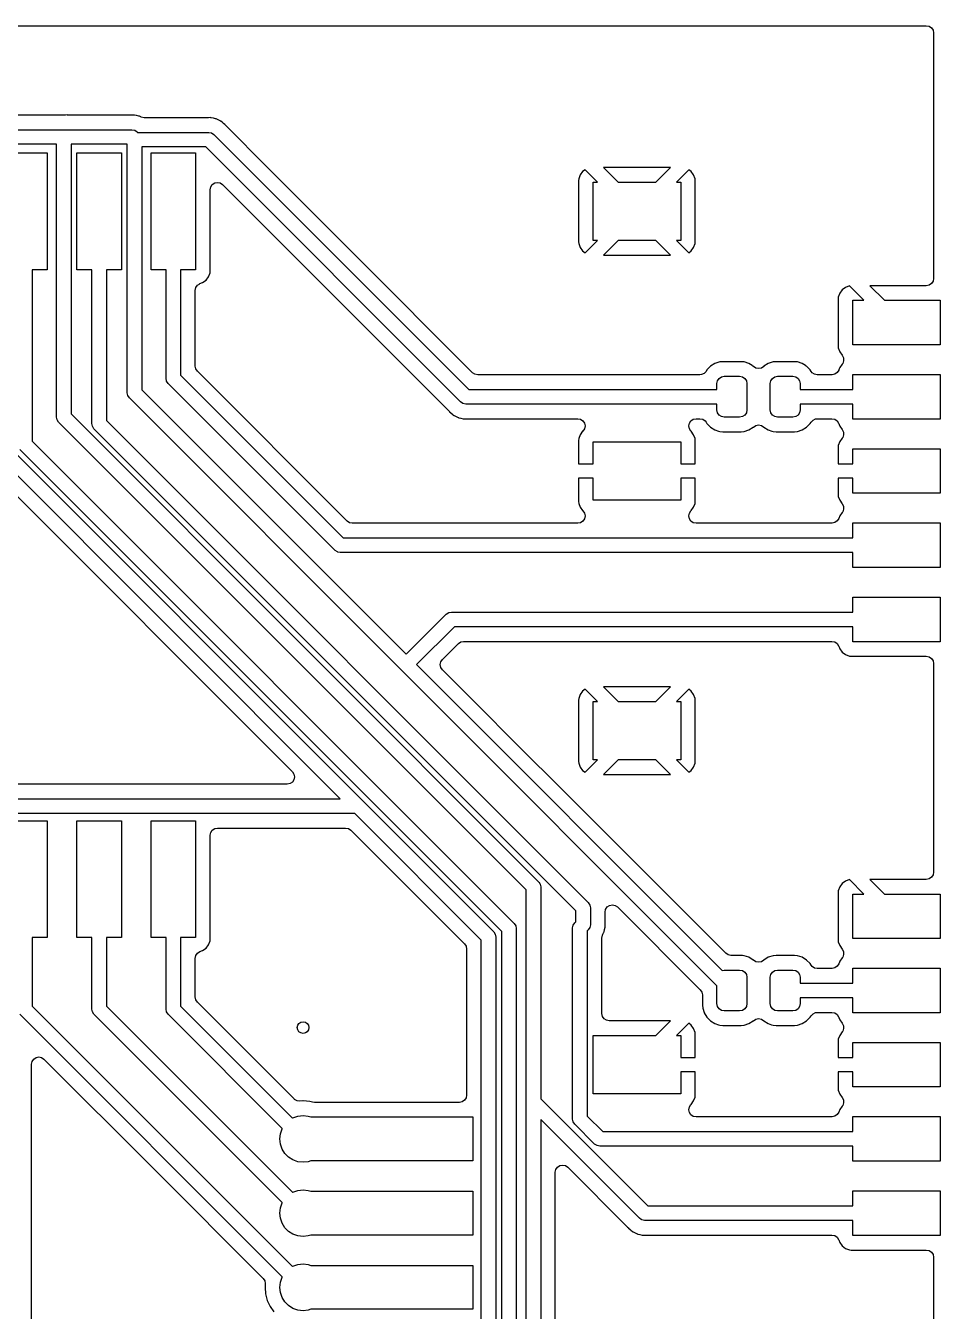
# Model space of a CAD drawing. Extents: x 2.04 to 3.91, y -6.2 to -2.9.
# Drawn here: x 2.676 to 3.909, y -4.632 to -2.9 of the extents above; entities that cross this region are included whole.
import ezdxf

# ---------------------------------------------------------------- set-up
doc = ezdxf.new("R2010")
doc.units = 0
doc.header["$MEASUREMENT"] = 0
doc.layers.add('BLACK', color=7, linetype='CONTINUOUS')

msp = doc.modelspace()

# ---------------------------------------------------------------- linework, layer by layer
at = {"layer": 'BLACK', "linetype": 'CONTINUOUS'}
for p, q in [((2.05982, -2.90002), (3.89018, -2.90002)), ((3.89018, -2.90002), (3.89393, -2.90077)), ((3.89393, -2.90077), (3.89711, -2.90289)), ((3.89711, -2.90289), (3.89923, -2.90607)), ((3.89923, -2.90607), (3.89998, -2.90982)), ((3.89998, -2.90982), (3.89998, -3.24051)), ((2.72932, -3.02045), (2.63369, -3.02045)), ((2.72975, -3.02043), (2.72932, -3.02045)), ((2.73169, -3.02026), (2.72975, -3.02043)), ((2.73227, -3.02035), (2.73169, -3.02026)), ((2.73369, -3.02045), (2.73227, -3.02035)), ((2.81874, -3.02045), (2.73369, -3.02045)), ((2.82177, -3.02036), (2.81874, -3.02045)), ((2.8222, -3.0204), (2.82177, -3.02036)), ((2.82177, -3.02036), (2.82177, -3.02036)), ((2.82177, -3.02036), (2.82177, -3.02036)), ((2.82263, -3.02045), (2.8222, -3.0204)), ((2.82557, -3.02115), (2.82263, -3.02045)), ((2.82853, -3.02176), (2.82557, -3.02115)), ((2.82894, -3.0219), (2.82853, -3.02176)), ((2.82935, -3.02205), (2.82894, -3.0219)), ((2.82943, -3.02209), (2.82935, -3.02205)), ((2.83116, -3.02295), (2.82943, -3.02209)), ((2.8318, -3.02325), (2.83116, -3.02295)), ((2.83555, -3.024), (2.8318, -3.02325)), ((2.92229, -3.024), (2.83555, -3.024)), ((2.92531, -3.02391), (2.92229, -3.024)), ((2.92574, -3.02395), (2.92531, -3.02391)), ((2.92531, -3.02391), (2.92531, -3.02391)), ((2.92531, -3.02391), (2.92531, -3.02391)), ((2.92617, -3.024), (2.92574, -3.02395)), ((2.92911, -3.02469), (2.92617, -3.024)), ((2.93207, -3.0253), (2.92911, -3.02469)), ((2.93248, -3.02544), (2.93207, -3.0253)), ((2.93289, -3.02559), (2.93248, -3.02544)), ((2.93559, -3.02695), (2.93289, -3.02559)), ((2.93289, -3.02559), (2.93289, -3.02559)), ((2.93289, -3.02559), (2.93289, -3.02559)), ((2.93833, -3.02822), (2.93559, -3.02695)), ((2.9387, -3.02845), (2.93833, -3.02822)), ((2.93833, -3.02822), (2.93833, -3.02822)), ((2.93906, -3.02869), (2.9387, -3.02845)), ((2.94138, -3.03063), (2.93906, -3.02869)), ((2.93906, -3.02869), (2.93906, -3.02869)), ((2.94239, -3.03143), (2.94138, -3.03063)), ((2.94255, -3.03159), (2.94239, -3.03143)), ((2.94239, -3.03143), (2.94239, -3.03143)), ((2.94239, -3.03143), (2.94239, -3.03143)), ((2.63083, -3.04016), (2.73083, -3.04016)), ((2.73083, -3.04016), (2.81917, -3.04016)), ((2.81917, -3.04016), (2.82294, -3.04091)), ((2.82294, -3.04091), (2.82613, -3.04304)), ((2.82613, -3.04304), (2.82679, -3.0437)), ((2.82679, -3.0437), (2.92272, -3.0437)), ((2.92272, -3.0437), (2.92648, -3.04445)), ((2.92648, -3.04445), (2.92968, -3.04658)), ((2.92968, -3.04658), (3.27325, -3.39016)), ((2.94286, -3.03188), (2.94255, -3.03159)), ((2.94435, -3.03313), (2.94286, -3.03188)), ((2.94468, -3.03356), (2.94435, -3.03313)), ((2.94435, -3.03313), (2.94435, -3.03313)), ((2.94435, -3.03313), (2.94435, -3.03313)), ((2.9447, -3.0336), (2.94468, -3.03356)), ((2.94564, -3.03468), (2.9447, -3.0336)), ((3.0019, -3.09094), (2.94564, -3.03468)), ((2.71744, -3.05984), (2.63713, -3.05984)), ((2.71744, -3.42728), (2.71744, -3.05984)), ((2.81287, -3.05984), (2.73713, -3.05984)), ((2.73713, -3.05984), (2.73713, -3.42321)), ((2.81287, -3.39457), (2.81287, -3.05984)), ((2.91864, -3.06339), (2.83256, -3.06339)), ((2.83256, -3.06339), (2.83256, -3.39049)), ((3.26221, -3.40696), (2.91864, -3.06339)), ((2.645, -3.07126), (2.705, -3.07126)), ((2.705, -3.07126), (2.705, -3.22874)), ((2.745, -3.22874), (2.745, -3.07126)), ((2.745, -3.07126), (2.805, -3.07126)), ((2.805, -3.07126), (2.805, -3.22874)), ((2.845, -3.22874), (2.845, -3.07126)), ((2.845, -3.07126), (2.905, -3.07126)), ((2.905, -3.07126), (2.905, -3.22874)), ((3.10221, -3.19125), (3.0019, -3.09094)), ((3.42688, -3.09657), (3.42349, -3.1011)), ((3.43018, -3.0941), (3.42688, -3.09657)), ((3.42688, -3.09657), (3.42688, -3.09657)), ((3.44671, -3.11063), (3.43018, -3.0941)), ((3.54514, -3.09094), (3.45486, -3.09094)), ((3.45486, -3.09094), (3.47455, -3.11063)), ((3.52545, -3.11063), (3.54514, -3.09094)), ((3.56982, -3.0941), (3.55329, -3.11063)), ((3.57312, -3.09657), (3.56982, -3.0941)), ((3.57651, -3.1011), (3.57312, -3.09657)), ((3.57312, -3.09657), (3.57312, -3.09657)), ((2.9247, -3.12098), (2.92545, -3.11723)), ((2.92545, -3.11723), (2.92758, -3.11405)), ((2.92758, -3.11405), (2.93076, -3.11193)), ((2.93076, -3.11193), (2.93451, -3.11118)), ((2.93451, -3.11118), (2.93826, -3.11193)), ((2.93826, -3.11193), (2.94144, -3.11405)), ((2.94144, -3.11405), (3.24625, -3.41887)), ((3.42151, -3.1064), (3.42126, -3.10875)), ((3.42126, -3.10875), (3.42126, -3.19125)), ((3.42349, -3.1011), (3.42151, -3.1064)), ((3.42151, -3.1064), (3.42151, -3.1064)), ((3.44094, -3.18937), (3.44094, -3.11063)), ((3.44094, -3.11063), (3.44671, -3.11063)), ((3.47455, -3.11063), (3.52545, -3.11063)), ((3.55329, -3.11063), (3.55906, -3.11063)), ((3.55906, -3.11063), (3.55906, -3.18937)), ((3.57849, -3.1064), (3.57651, -3.1011)), ((3.57874, -3.10875), (3.57849, -3.1064)), ((3.57849, -3.1064), (3.57849, -3.1064)), ((3.57874, -3.19125), (3.57874, -3.10875)), ((3.57874, -3.10875), (3.57874, -3.10875)), ((2.9247, -3.23062), (2.9247, -3.12098)), ((3.12001, -3.20906), (3.10221, -3.19125)), ((3.42126, -3.19125), (3.42151, -3.1936)), ((3.42151, -3.1936), (3.42151, -3.1936)), ((3.42151, -3.1936), (3.42349, -3.1989)), ((3.42349, -3.1989), (3.42688, -3.20343)), ((3.42688, -3.20343), (3.42688, -3.20343)), ((3.42688, -3.20343), (3.43018, -3.2059)), ((3.43018, -3.2059), (3.44671, -3.18937)), ((3.44671, -3.18937), (3.44094, -3.18937)), ((3.47455, -3.18937), (3.45486, -3.20906)), ((3.52545, -3.18937), (3.47455, -3.18937)), ((3.54514, -3.20906), (3.52545, -3.18937)), ((3.55906, -3.18937), (3.55329, -3.18937)), ((3.55329, -3.18937), (3.56982, -3.2059)), ((3.56982, -3.2059), (3.57312, -3.20343)), ((3.57312, -3.20343), (3.57651, -3.1989)), ((3.57312, -3.20343), (3.57312, -3.20343)), ((3.57651, -3.1989), (3.57849, -3.1936)), ((3.57849, -3.1936), (3.57874, -3.19125)), ((3.57849, -3.1936), (3.57849, -3.1936)), ((3.57874, -3.19125), (3.57874, -3.19125)), ((3.27854, -3.36758), (3.12001, -3.20906)), ((3.45486, -3.20906), (3.45486, -3.20906)), ((3.45486, -3.20906), (3.54514, -3.20906)), ((2.705, -3.22874), (2.68484, -3.22874)), ((2.68484, -3.22874), (2.68484, -3.4599)), ((2.76516, -3.22874), (2.745, -3.22874)), ((2.76516, -3.43603), (2.76516, -3.22874)), ((2.805, -3.22874), (2.78484, -3.22874)), ((2.78484, -3.22874), (2.78484, -3.43195)), ((2.86516, -3.22874), (2.845, -3.22874)), ((2.86516, -3.375), (2.86516, -3.22874)), ((2.905, -3.22874), (2.88484, -3.22874)), ((2.88484, -3.22874), (2.88484, -3.37092)), ((2.91908, -3.24282), (2.92247, -3.23828)), ((2.92247, -3.23828), (2.92445, -3.23297)), ((2.92445, -3.23297), (2.9247, -3.23062)), ((2.90455, -3.25675), (2.90529, -3.25299)), ((2.90529, -3.25299), (2.90742, -3.24981)), ((2.90742, -3.24981), (2.9106, -3.24769)), ((2.9106, -3.24769), (2.91092, -3.24756)), ((2.91092, -3.24756), (2.91454, -3.24621)), ((2.91454, -3.24621), (2.91908, -3.24282)), ((3.77688, -3.25594), (3.77349, -3.26047)), ((3.78141, -3.25255), (3.77688, -3.25594)), ((3.77688, -3.25594), (3.77688, -3.25594)), ((3.78667, -3.25059), (3.78141, -3.25255)), ((3.80608, -3.27), (3.78667, -3.25059)), ((3.89018, -3.25031), (3.81423, -3.25031)), ((3.81423, -3.25031), (3.83392, -3.27)), ((3.89393, -3.24957), (3.89018, -3.25031)), ((3.89711, -3.24744), (3.89393, -3.24957)), ((3.89923, -3.24426), (3.89711, -3.24744)), ((3.89998, -3.24051), (3.89923, -3.24426)), ((2.90455, -3.3587), (2.90455, -3.25675)), ((3.77151, -3.26577), (3.77126, -3.26812)), ((3.77126, -3.26812), (3.77126, -3.33188)), ((3.77349, -3.26047), (3.77151, -3.26577)), ((3.77151, -3.26577), (3.77151, -3.26577)), ((3.79094, -3.33), (3.79094, -3.27)), ((3.79094, -3.27), (3.80608, -3.27)), ((3.83392, -3.27), (3.90906, -3.27)), ((3.90906, -3.27), (3.90906, -3.33)), ((3.77126, -3.33188), (3.77151, -3.33423)), ((3.77151, -3.33423), (3.77151, -3.33423)), ((3.77151, -3.33423), (3.77349, -3.33953)), ((3.77349, -3.33953), (3.77692, -3.34411)), ((3.90906, -3.33), (3.79094, -3.33)), ((2.90529, -3.36245), (2.90455, -3.3587)), ((3.59936, -3.35895), (3.59448, -3.36383)), ((3.60524, -3.35532), (3.59936, -3.35895)), ((3.6118, -3.35315), (3.60524, -3.35532)), ((3.61585, -3.35274), (3.6118, -3.35315)), ((3.64045, -3.35274), (3.61585, -3.35274)), ((3.6445, -3.35315), (3.64045, -3.35274)), ((3.64045, -3.35274), (3.64045, -3.35274)), ((3.65106, -3.35532), (3.6445, -3.35315)), ((3.6445, -3.35315), (3.6445, -3.35315)), ((3.6445, -3.35315), (3.6445, -3.35315)), ((3.65551, -3.35807), (3.65106, -3.35532)), ((3.65106, -3.35532), (3.65106, -3.35532)), ((3.65106, -3.35532), (3.65106, -3.35532)), ((3.65106, -3.35532), (3.65106, -3.35532)), ((3.65653, -3.3587), (3.65551, -3.35807)), ((3.65694, -3.35895), (3.65653, -3.3587)), ((3.65714, -3.35916), (3.65694, -3.35895)), ((3.66032, -3.36128), (3.65714, -3.35916)), ((3.67101, -3.35916), (3.66783, -3.36128)), ((3.67121, -3.35895), (3.67101, -3.35916)), ((3.67709, -3.35532), (3.67121, -3.35895)), ((3.67121, -3.35895), (3.67121, -3.35895)), ((3.67121, -3.35895), (3.67121, -3.35895)), ((3.68365, -3.35315), (3.67709, -3.35532)), ((3.6877, -3.35274), (3.68365, -3.35315)), ((3.7123, -3.35274), (3.6877, -3.35274)), ((3.71635, -3.35315), (3.7123, -3.35274)), ((3.7123, -3.35274), (3.7123, -3.35274)), ((3.72291, -3.35532), (3.71635, -3.35315)), ((3.71635, -3.35315), (3.71635, -3.35315)), ((3.71635, -3.35315), (3.71635, -3.35315)), ((3.72736, -3.35807), (3.72291, -3.35532)), ((3.72291, -3.35532), (3.72291, -3.35532)), ((3.72291, -3.35532), (3.72291, -3.35532)), ((3.72291, -3.35532), (3.72291, -3.35532)), ((3.72838, -3.3587), (3.72736, -3.35807)), ((3.72879, -3.35895), (3.72838, -3.3587)), ((3.73367, -3.36383), (3.72879, -3.35895)), ((3.77347, -3.36046), (3.77273, -3.36245)), ((3.77692, -3.35586), (3.77347, -3.36046)), ((3.77692, -3.34411), (3.77857, -3.34756)), ((3.7775, -3.35499), (3.77692, -3.35586)), ((3.77877, -3.35138), (3.7775, -3.35499)), ((3.77857, -3.34756), (3.77877, -3.35138)), ((2.86591, -3.37877), (2.86516, -3.375)), ((2.88484, -3.37092), (3.10408, -3.59016)), ((2.90742, -3.36563), (2.90529, -3.36245)), ((3.10937, -3.56758), (2.90742, -3.36563)), ((3.28172, -3.36971), (3.27854, -3.36758)), ((3.28547, -3.37045), (3.28172, -3.36971)), ((3.58493, -3.37045), (3.28547, -3.37045)), ((3.58719, -3.37019), (3.58493, -3.37045)), ((3.59066, -3.3686), (3.58719, -3.37019)), ((3.59327, -3.3658), (3.59066, -3.3686)), ((3.59448, -3.36383), (3.59327, -3.3658)), ((3.60872, -3.37852), (3.61086, -3.37532)), ((3.61086, -3.37532), (3.61405, -3.37319)), ((3.61405, -3.37319), (3.61781, -3.37244)), ((3.61781, -3.37244), (3.63848, -3.37244)), ((3.63848, -3.37244), (3.64225, -3.37319)), ((3.64225, -3.37319), (3.64544, -3.37532)), ((3.64544, -3.37532), (3.64758, -3.37852)), ((3.66407, -3.36203), (3.66032, -3.36128)), ((3.66783, -3.36128), (3.66407, -3.36203)), ((3.68057, -3.37852), (3.68271, -3.37532)), ((3.68271, -3.37532), (3.6859, -3.37319)), ((3.6859, -3.37319), (3.68967, -3.37244)), ((3.68967, -3.37244), (3.71033, -3.37244)), ((3.71033, -3.37244), (3.7141, -3.37319)), ((3.7141, -3.37319), (3.71729, -3.37532)), ((3.71729, -3.37532), (3.71943, -3.37852)), ((3.73488, -3.3658), (3.73367, -3.36383)), ((3.73367, -3.36383), (3.73367, -3.36383)), ((3.73629, -3.36758), (3.73488, -3.3658)), ((3.73947, -3.36971), (3.73629, -3.36758)), ((3.74322, -3.37045), (3.73947, -3.36971)), ((3.76294, -3.37045), (3.74322, -3.37045)), ((3.76329, -3.37045), (3.76294, -3.37045)), ((3.76701, -3.36957), (3.76329, -3.37045)), ((3.77011, -3.36733), (3.76701, -3.36957)), ((3.77212, -3.36408), (3.77011, -3.36733)), ((3.77221, -3.36383), (3.77212, -3.36408)), ((3.77273, -3.36245), (3.77221, -3.36383)), ((3.79094, -3.39016), (3.79094, -3.37)), ((3.79094, -3.37), (3.90906, -3.37)), ((3.90906, -3.37), (3.90906, -3.43)), ((2.81362, -3.39833), (2.81287, -3.39457)), ((2.83256, -3.39049), (3.18907, -3.74701)), ((2.86804, -3.38196), (2.86591, -3.37877)), ((3.09304, -3.60696), (2.86804, -3.38196)), ((3.27325, -3.39016), (3.60797, -3.39016)), ((3.60797, -3.38228), (3.60872, -3.37852)), ((3.60797, -3.39016), (3.60797, -3.38228)), ((3.64758, -3.37852), (3.64833, -3.38228)), ((3.64833, -3.38228), (3.64833, -3.41772)), ((3.67982, -3.38228), (3.68057, -3.37852)), ((3.67982, -3.41772), (3.67982, -3.38228)), ((3.71943, -3.37852), (3.72018, -3.38228)), ((3.72018, -3.38228), (3.72018, -3.39016)), ((3.72018, -3.39016), (3.79094, -3.39016)), ((2.81576, -3.40153), (2.81362, -3.39833)), ((3.18211, -3.76788), (2.81576, -3.40153)), ((3.26541, -3.40909), (3.26221, -3.40696)), ((3.26221, -3.40696), (3.26221, -3.40696)), ((3.26917, -3.40984), (3.26541, -3.40909)), ((3.60797, -3.40984), (3.26917, -3.40984)), ((3.60797, -3.41772), (3.60797, -3.40984)), ((3.79094, -3.40984), (3.72018, -3.40984)), ((3.72018, -3.40984), (3.72018, -3.41772)), ((3.79094, -3.43), (3.79094, -3.40984)), ((2.71819, -3.43105), (2.71744, -3.42728)), ((2.71744, -3.42728), (2.71744, -3.42728)), ((2.73713, -3.42321), (3.36743, -4.05351)), ((3.24625, -3.41887), (3.24718, -3.41994)), ((3.24718, -3.41994), (3.24754, -3.42041)), ((3.24754, -3.42041), (3.24903, -3.42167)), ((3.24903, -3.42167), (3.24934, -3.42196)), ((3.24934, -3.42196), (3.2495, -3.42211)), ((3.2495, -3.42211), (3.2495, -3.42211)), ((3.2495, -3.42211), (3.2503, -3.42274)), ((3.2503, -3.42274), (3.25051, -3.42291)), ((3.25051, -3.42291), (3.25283, -3.42485)), ((3.25283, -3.42485), (3.25319, -3.42509)), ((3.25319, -3.42509), (3.25356, -3.42532)), ((3.25356, -3.42532), (3.2563, -3.4266)), ((3.2563, -3.4266), (3.259, -3.42795)), ((3.259, -3.42795), (3.25941, -3.4281)), ((3.25941, -3.4281), (3.25982, -3.42824)), ((3.25982, -3.42824), (3.25982, -3.42824)), ((3.25982, -3.42824), (3.26278, -3.42885)), ((3.26278, -3.42885), (3.26572, -3.42955)), ((3.26572, -3.42955), (3.26572, -3.42955)), ((3.26572, -3.42955), (3.26615, -3.4296)), ((3.26615, -3.4296), (3.26658, -3.42964)), ((3.26658, -3.42964), (3.2696, -3.42955)), ((3.26658, -3.42964), (3.26658, -3.42964)), ((3.26658, -3.42964), (3.26658, -3.42964)), ((3.2696, -3.42955), (3.42024, -3.42955)), ((3.42024, -3.42955), (3.42399, -3.43029)), ((3.57601, -3.43029), (3.57976, -3.42955)), ((3.57976, -3.42955), (3.58493, -3.42955)), ((3.58493, -3.42955), (3.58868, -3.43029)), ((3.60872, -3.42148), (3.60797, -3.41772)), ((3.61086, -3.42468), (3.60872, -3.42148)), ((3.61405, -3.42681), (3.61086, -3.42468)), ((3.61781, -3.42756), (3.61405, -3.42681)), ((3.63848, -3.42756), (3.61781, -3.42756)), ((3.64225, -3.42681), (3.63848, -3.42756)), ((3.64544, -3.42468), (3.64225, -3.42681)), ((3.64758, -3.42148), (3.64544, -3.42468)), ((3.64833, -3.41772), (3.64758, -3.42148)), ((3.68057, -3.42148), (3.67982, -3.41772)), ((3.68271, -3.42468), (3.68057, -3.42148)), ((3.6859, -3.42681), (3.68271, -3.42468)), ((3.68967, -3.42756), (3.6859, -3.42681)), ((3.71033, -3.42756), (3.68967, -3.42756)), ((3.7141, -3.42681), (3.71033, -3.42756)), ((3.71729, -3.42468), (3.7141, -3.42681)), ((3.71943, -3.42148), (3.71729, -3.42468)), ((3.72018, -3.41772), (3.71943, -3.42148)), ((3.73749, -3.4314), (3.74096, -3.42981)), ((3.74096, -3.42981), (3.74322, -3.42955)), ((3.74322, -3.42955), (3.76294, -3.42955)), ((3.76294, -3.42955), (3.76669, -3.43029)), ((2.72032, -3.43424), (2.71819, -3.43105)), ((3.35063, -4.06455), (2.72032, -3.43424)), ((2.76591, -3.43979), (2.76516, -3.43603)), ((2.76804, -3.44299), (2.76591, -3.43979)), ((3.41772, -4.09266), (2.76804, -3.44299)), ((2.78484, -3.43195), (3.43452, -4.08162)), ((3.42688, -3.44657), (3.42349, -3.4511)), ((3.42399, -3.43029), (3.42717, -3.43242)), ((3.42717, -3.44628), (3.42688, -3.44657)), ((3.42717, -3.43242), (3.42929, -3.4356)), ((3.42929, -3.4431), (3.42717, -3.44628)), ((3.42929, -3.4356), (3.43004, -3.43935)), ((3.43004, -3.43935), (3.42929, -3.4431)), ((3.56996, -3.43935), (3.57071, -3.4356)), ((3.57071, -3.4431), (3.56996, -3.43935)), ((3.57071, -3.4356), (3.57283, -3.43242)), ((3.57283, -3.44628), (3.57071, -3.4431)), ((3.57283, -3.43242), (3.57601, -3.43029)), ((3.57312, -3.44657), (3.57283, -3.44628)), ((3.57651, -3.4511), (3.57312, -3.44657)), ((3.58868, -3.43029), (3.59186, -3.43242)), ((3.59186, -3.43242), (3.59327, -3.4342)), ((3.59327, -3.4342), (3.59448, -3.43617)), ((3.59448, -3.43617), (3.59936, -3.44105)), ((3.59936, -3.44105), (3.60524, -3.44468)), ((3.60524, -3.44468), (3.60524, -3.44468)), ((3.60524, -3.44468), (3.60524, -3.44468)), ((3.60524, -3.44468), (3.61008, -3.44628)), ((3.61008, -3.44628), (3.6118, -3.44685)), ((3.6118, -3.44685), (3.61585, -3.44726)), ((3.64045, -3.44726), (3.6445, -3.44685)), ((3.6445, -3.44685), (3.65106, -3.44468)), ((3.65106, -3.44468), (3.65694, -3.44105)), ((3.65694, -3.44105), (3.65714, -3.44084)), ((3.65714, -3.44084), (3.66032, -3.43872)), ((3.66032, -3.43872), (3.66407, -3.43797)), ((3.66407, -3.43797), (3.66783, -3.43872)), ((3.66783, -3.43872), (3.67101, -3.44084)), ((3.67101, -3.44084), (3.67121, -3.44105)), ((3.67121, -3.44105), (3.67709, -3.44468)), ((3.67709, -3.44468), (3.67709, -3.44468)), ((3.67709, -3.44468), (3.67709, -3.44468)), ((3.67709, -3.44468), (3.68194, -3.44628)), ((3.68194, -3.44628), (3.68365, -3.44685)), ((3.68365, -3.44685), (3.6877, -3.44726)), ((3.7123, -3.44726), (3.71635, -3.44685)), ((3.71635, -3.44685), (3.72291, -3.44468)), ((3.72291, -3.44468), (3.72879, -3.44105)), ((3.72879, -3.44105), (3.73367, -3.43617)), ((3.73367, -3.43617), (3.73488, -3.4342)), ((3.73488, -3.4342), (3.73749, -3.4314)), ((3.76669, -3.43029), (3.76987, -3.43242)), ((3.76987, -3.43242), (3.772, -3.4356)), ((3.772, -3.4356), (3.77212, -3.43592)), ((3.77212, -3.43592), (3.77273, -3.43756)), ((3.77273, -3.43756), (3.77347, -3.43954)), ((3.77347, -3.43954), (3.77692, -3.44414)), ((3.77692, -3.44414), (3.77857, -3.44759)), ((3.90906, -3.43), (3.79094, -3.43)), ((3.09986, -3.94173), (2.62032, -3.46219)), ((2.63713, -3.45116), (3.13059, -3.94462)), ((2.68484, -3.4599), (3.33452, -4.10957)), ((3.42151, -3.4564), (3.42126, -3.45875)), ((3.42126, -3.45875), (3.42126, -3.49016)), ((3.42349, -3.4511), (3.42151, -3.4564)), ((3.42151, -3.4564), (3.42151, -3.4564)), ((3.44094, -3.49016), (3.44094, -3.46063)), ((3.44094, -3.46063), (3.55906, -3.46063)), ((3.55906, -3.46063), (3.55906, -3.49016)), ((3.57849, -3.4564), (3.57651, -3.4511)), ((3.57874, -3.45875), (3.57849, -3.4564)), ((3.57849, -3.4564), (3.57849, -3.4564)), ((3.57874, -3.49016), (3.57874, -3.45875)), ((3.57874, -3.45875), (3.57874, -3.45875)), ((3.61585, -3.44726), (3.64045, -3.44726)), ((3.6877, -3.44726), (3.7123, -3.44726)), ((3.77349, -3.46047), (3.77151, -3.46577)), ((3.77692, -3.45589), (3.77349, -3.46047)), ((3.7775, -3.45502), (3.77692, -3.45589)), ((3.77877, -3.45141), (3.7775, -3.45502)), ((3.77857, -3.44759), (3.77877, -3.45141)), ((2.60669, -3.47643), (3.03556, -3.90529)), ((3.31772, -4.12061), (2.66804, -3.47093)), ((3.77151, -3.46577), (3.77126, -3.46812)), ((3.77126, -3.46812), (3.77126, -3.49016)), ((3.77151, -3.46577), (3.77151, -3.46577)), ((3.79094, -3.49016), (3.79094, -3.47)), ((3.79094, -3.47), (3.90906, -3.47)), ((3.90906, -3.47), (3.90906, -3.53)), ((3.42126, -3.49016), (3.44094, -3.49016)), ((3.55906, -3.49016), (3.57874, -3.49016)), ((3.77126, -3.49016), (3.79094, -3.49016)), ((3.44094, -3.50984), (3.42126, -3.50984)), ((3.42126, -3.50984), (3.42126, -3.54125)), ((3.44094, -3.53937), (3.44094, -3.50984)), ((3.57874, -3.50984), (3.55906, -3.50984)), ((3.55906, -3.50984), (3.55906, -3.53937)), ((3.57874, -3.54125), (3.57874, -3.50984)), ((3.79094, -3.50984), (3.77126, -3.50984)), ((3.77126, -3.50984), (3.77126, -3.53188)), ((3.79094, -3.53), (3.79094, -3.50984)), ((3.77126, -3.53188), (3.77151, -3.53423)), ((3.90906, -3.53), (3.79094, -3.53)), ((3.42126, -3.54125), (3.42151, -3.5436)), ((3.42151, -3.5436), (3.42151, -3.5436)), ((3.42151, -3.5436), (3.42349, -3.5489)), ((3.42349, -3.5489), (3.42688, -3.55343)), ((3.55906, -3.53937), (3.44094, -3.53937)), ((3.57312, -3.55343), (3.57651, -3.5489)), ((3.57651, -3.5489), (3.57849, -3.5436)), ((3.57849, -3.5436), (3.57874, -3.54125)), ((3.57849, -3.5436), (3.57849, -3.5436)), ((3.57874, -3.54125), (3.57874, -3.54125)), ((3.77151, -3.53423), (3.77151, -3.53423)), ((3.77151, -3.53423), (3.77349, -3.53953)), ((3.77349, -3.53953), (3.77692, -3.54411)), ((3.77692, -3.54411), (3.77857, -3.54756)), ((3.77857, -3.54756), (3.77877, -3.55138)), ((3.11255, -3.56971), (3.10937, -3.56758)), ((3.42717, -3.56758), (3.42399, -3.56971)), ((3.42688, -3.55343), (3.42717, -3.55372)), ((3.42717, -3.55372), (3.42929, -3.5569)), ((3.42929, -3.5644), (3.42717, -3.56758)), ((3.42929, -3.5569), (3.43004, -3.56065)), ((3.43004, -3.56065), (3.42929, -3.5644)), ((3.56996, -3.56065), (3.57071, -3.5569)), ((3.57071, -3.5644), (3.56996, -3.56065)), ((3.57071, -3.5569), (3.57283, -3.55372)), ((3.57283, -3.56758), (3.57071, -3.5644)), ((3.57283, -3.55372), (3.57312, -3.55343)), ((3.57601, -3.56971), (3.57283, -3.56758)), ((3.77011, -3.56733), (3.76701, -3.56957)), ((3.77212, -3.56408), (3.77011, -3.56733)), ((3.77347, -3.56046), (3.77212, -3.56408)), ((3.77692, -3.55586), (3.77347, -3.56046)), ((3.7775, -3.55499), (3.77692, -3.55586)), ((3.77877, -3.55138), (3.7775, -3.55499)), ((3.1163, -3.57045), (3.11255, -3.56971)), ((3.42024, -3.57045), (3.1163, -3.57045)), ((3.42399, -3.56971), (3.42024, -3.57045)), ((3.57976, -3.57045), (3.57601, -3.56971)), ((3.76294, -3.57045), (3.57976, -3.57045)), ((3.76329, -3.57045), (3.76294, -3.57045)), ((3.76701, -3.56957), (3.76329, -3.57045)), ((3.79094, -3.59016), (3.79094, -3.57)), ((3.79094, -3.57), (3.90906, -3.57)), ((3.90906, -3.57), (3.90906, -3.63)), ((3.10408, -3.59016), (3.79094, -3.59016)), ((3.09623, -3.60909), (3.09304, -3.60696)), ((3.09304, -3.60696), (3.09304, -3.60696)), ((3.09686, -3.60922), (3.09623, -3.60909)), ((3.1, -3.60984), (3.09686, -3.60922)), ((3.79094, -3.60984), (3.1, -3.60984)), ((3.1, -3.60984), (3.1, -3.60984)), ((3.79094, -3.63), (3.79094, -3.60984)), ((3.90906, -3.63), (3.79094, -3.63)), ((3.79094, -3.69016), (3.79094, -3.67)), ((3.79094, -3.67), (3.90906, -3.67)), ((3.90906, -3.67), (3.90906, -3.73)), ((3.18907, -3.74701), (3.24304, -3.69304)), ((3.24304, -3.69304), (3.24623, -3.69091)), ((3.24304, -3.69304), (3.24304, -3.69304)), ((3.24623, -3.69091), (3.25, -3.69016)), ((3.25, -3.69016), (3.79094, -3.69016)), ((3.25408, -3.70984), (3.20299, -3.76093)), ((3.79094, -3.70984), (3.25408, -3.70984)), ((3.79094, -3.73), (3.79094, -3.70984)), ((3.23779, -3.75399), (3.25937, -3.73242)), ((3.25937, -3.73242), (3.26255, -3.73029)), ((3.26255, -3.73029), (3.2663, -3.72955)), ((3.2663, -3.72955), (3.76294, -3.72955)), ((3.76294, -3.72955), (3.76669, -3.73029)), ((3.76669, -3.73029), (3.76987, -3.73242)), ((3.76987, -3.73242), (3.772, -3.7356)), ((3.772, -3.7356), (3.77212, -3.73592)), ((3.77212, -3.73592), (3.77347, -3.73954)), ((3.77347, -3.73954), (3.77687, -3.74408)), ((3.90906, -3.73), (3.79094, -3.73)), ((3.23492, -3.76093), (3.23567, -3.75717)), ((3.23567, -3.75717), (3.23779, -3.75399)), ((3.77687, -3.74408), (3.7814, -3.74747)), ((3.7814, -3.74747), (3.78671, -3.74945)), ((3.78671, -3.74945), (3.78906, -3.7497)), ((3.78906, -3.7497), (3.89018, -3.7497)), ((3.89018, -3.7497), (3.89393, -3.75045)), ((3.89393, -3.75045), (3.89711, -3.75258)), ((3.89711, -3.75258), (3.89923, -3.75576)), ((3.89923, -3.75576), (3.89998, -3.75951)), ((3.18212, -3.76788), (3.18211, -3.76788)), ((3.60797, -4.19374), (3.18212, -3.76788)), ((3.20299, -3.76093), (3.61506, -4.17299)), ((3.23567, -3.76468), (3.23492, -3.76093)), ((3.23779, -3.76786), (3.23567, -3.76468)), ((3.26088, -3.79094), (3.23779, -3.76786)), ((3.89998, -3.75951), (3.89998, -4.04051)), ((3.36119, -3.89125), (3.26088, -3.79094)), ((3.54514, -3.79094), (3.45486, -3.79094)), ((3.45486, -3.79094), (3.47455, -3.81063)), ((3.52545, -3.81063), (3.54514, -3.79094)), ((3.42151, -3.8064), (3.42126, -3.80875)), ((3.42126, -3.80875), (3.42126, -3.89125)), ((3.42349, -3.8011), (3.42151, -3.8064)), ((3.42151, -3.8064), (3.42151, -3.8064)), ((3.42688, -3.79657), (3.42349, -3.8011)), ((3.43018, -3.7941), (3.42688, -3.79657)), ((3.42688, -3.79657), (3.42688, -3.79657)), ((3.44671, -3.81063), (3.43018, -3.7941)), ((3.44094, -3.88937), (3.44094, -3.81063)), ((3.44094, -3.81063), (3.44671, -3.81063)), ((3.47455, -3.81063), (3.52545, -3.81063)), ((3.56982, -3.7941), (3.55329, -3.81063)), ((3.55329, -3.81063), (3.55906, -3.81063)), ((3.55906, -3.81063), (3.55906, -3.88937)), ((3.57312, -3.79657), (3.56982, -3.7941)), ((3.57651, -3.8011), (3.57312, -3.79657)), ((3.57312, -3.79657), (3.57312, -3.79657)), ((3.57849, -3.8064), (3.57651, -3.8011)), ((3.57874, -3.80875), (3.57849, -3.8064)), ((3.57849, -3.8064), (3.57849, -3.8064)), ((3.57874, -3.89125), (3.57874, -3.80875)), ((3.57874, -3.80875), (3.57874, -3.80875)), ((3.37899, -3.90906), (3.36119, -3.89125)), ((3.42126, -3.89125), (3.42151, -3.8936)), ((3.42151, -3.8936), (3.42151, -3.8936)), ((3.42151, -3.8936), (3.42349, -3.8989)), ((3.43018, -3.9059), (3.44671, -3.88937)), ((3.44671, -3.88937), (3.44094, -3.88937)), ((3.47455, -3.88937), (3.45486, -3.90906)), ((3.52545, -3.88937), (3.47455, -3.88937)), ((3.54514, -3.90906), (3.52545, -3.88937)), ((3.55906, -3.88937), (3.55329, -3.88937)), ((3.55329, -3.88937), (3.56982, -3.9059)), ((3.57651, -3.8989), (3.57849, -3.8936)), ((3.57849, -3.8936), (3.57874, -3.89125)), ((3.57849, -3.8936), (3.57849, -3.8936)), ((3.57874, -3.89125), (3.57874, -3.89125)), ((3.03556, -3.90529), (3.03768, -3.90847)), ((3.03768, -3.90847), (3.03843, -3.91222)), ((3.03843, -3.91222), (3.03768, -3.91598)), ((3.6198, -4.14986), (3.37899, -3.90906)), ((3.42349, -3.8989), (3.42688, -3.90343)), ((3.42688, -3.90343), (3.42688, -3.90343)), ((3.42688, -3.90343), (3.43018, -3.9059)), ((3.45486, -3.90906), (3.45486, -3.90906)), ((3.45486, -3.90906), (3.54514, -3.90906)), ((3.56982, -3.9059), (3.57312, -3.90343)), ((3.57312, -3.90343), (3.57651, -3.8989)), ((3.57312, -3.90343), (3.57312, -3.90343)), ((3.02863, -3.92203), (2.32755, -3.92203)), ((3.03238, -3.92128), (3.02863, -3.92203)), ((3.03556, -3.91916), (3.03238, -3.92128)), ((3.03768, -3.91598), (3.03556, -3.91916)), ((2.32469, -3.94173), (3.09986, -3.94173)), ((3.13059, -3.94462), (3.30696, -4.12099)), ((3.11955, -3.96142), (2.32876, -3.96142)), ((3.29016, -4.13203), (3.11955, -3.96142)), ((2.645, -3.97126), (2.705, -3.97126)), ((2.705, -3.97126), (2.705, -4.12874)), ((2.745, -4.12874), (2.745, -3.97126)), ((2.745, -3.97126), (2.805, -3.97126)), ((2.805, -3.97126), (2.805, -4.12874)), ((2.845, -4.12874), (2.845, -3.97126)), ((2.845, -3.97126), (2.905, -3.97126)), ((2.905, -3.97126), (2.905, -4.12874)), ((2.92545, -3.98717), (2.92758, -3.98399)), ((2.92758, -3.98399), (2.93076, -3.98187)), ((2.93076, -3.98187), (2.93451, -3.98112)), ((2.93451, -3.98112), (3.10733, -3.98112)), ((3.10733, -3.98112), (3.11108, -3.98187)), ((3.11108, -3.98187), (3.11426, -3.98399)), ((3.11426, -3.98399), (3.26758, -4.13732)), ((2.9247, -3.99093), (2.92545, -3.98717)), ((2.9247, -4.13062), (2.9247, -3.99093)), ((3.78141, -4.05255), (3.77688, -4.05594)), ((3.78667, -4.05059), (3.78141, -4.05255)), ((3.80608, -4.07), (3.78667, -4.05059)), ((3.89018, -4.05031), (3.81423, -4.05031)), ((3.81423, -4.05031), (3.83392, -4.07)), ((3.89393, -4.04957), (3.89018, -4.05031)), ((3.89711, -4.04744), (3.89393, -4.04957)), ((3.89923, -4.04426), (3.89711, -4.04744)), ((3.89998, -4.04051), (3.89923, -4.04426)), ((3.35063, -4.35), (3.35063, -4.06455)), ((3.36743, -4.05351), (3.36743, -4.05351)), ((3.36743, -4.05351), (3.36759, -4.05375)), ((3.36759, -4.05375), (3.36957, -4.05671)), ((3.36957, -4.05671), (3.37031, -4.06047)), ((3.37031, -4.06047), (3.37031, -4.06047)), ((3.37031, -4.06047), (3.37031, -4.34592)), ((3.77151, -4.06577), (3.77126, -4.06812)), ((3.77126, -4.06812), (3.77126, -4.13188)), ((3.77349, -4.06047), (3.77151, -4.06577)), ((3.77151, -4.06577), (3.77151, -4.06577)), ((3.77688, -4.05594), (3.77349, -4.06047)), ((3.77688, -4.05594), (3.77688, -4.05594)), ((3.79094, -4.13), (3.79094, -4.07)), ((3.79094, -4.07), (3.80608, -4.07)), ((3.83392, -4.07), (3.90906, -4.07)), ((3.90906, -4.07), (3.90906, -4.13)), ((3.43452, -4.08162), (3.43665, -4.08482)), ((3.43665, -4.08482), (3.4374, -4.08858)), ((3.45785, -4.09066), (3.45998, -4.08748)), ((3.45998, -4.08748), (3.46316, -4.08535)), ((3.46316, -4.08535), (3.46691, -4.08461)), ((3.46691, -4.08461), (3.47066, -4.08535)), ((3.47066, -4.08535), (3.47384, -4.08748)), ((3.47384, -4.08748), (3.5854, -4.19903)), ((3.41772, -4.10734), (3.41772, -4.09266)), ((3.4374, -4.08858), (3.4374, -4.08858)), ((3.4374, -4.08858), (3.4374, -4.11142)), ((3.45711, -4.09441), (3.45785, -4.09066)), ((3.45711, -4.11099), (3.45711, -4.09441)), ((3.30696, -4.12099), (3.30696, -4.12099)), ((3.30696, -4.12099), (3.30909, -4.12418)), ((3.31772, -5.00591), (3.31772, -4.12061)), ((3.33452, -4.10957), (3.33665, -4.11277)), ((3.33665, -4.11277), (3.3374, -4.11653)), ((3.3374, -4.11653), (3.3374, -4.11653)), ((3.3374, -4.11653), (3.3374, -5.00183)), ((3.41339, -4.11575), (3.41414, -4.11198)), ((3.41339, -4.37323), (3.41339, -4.11575)), ((3.41414, -4.11198), (3.41627, -4.10879)), ((3.41627, -4.10879), (3.41772, -4.10734)), ((3.41627, -4.10879), (3.41627, -4.10879)), ((3.43452, -4.11838), (3.43307, -4.11982)), ((3.43307, -4.11982), (3.43307, -4.36915)), ((3.43665, -4.11518), (3.43452, -4.11838)), ((3.43452, -4.11838), (3.43452, -4.11838)), ((3.4374, -4.11142), (3.43665, -4.11518)), ((3.45416, -4.12429), (3.45551, -4.12159)), ((3.45551, -4.12159), (3.45566, -4.12118)), ((3.45551, -4.12159), (3.45551, -4.12159)), ((3.45551, -4.12159), (3.45551, -4.12159)), ((3.45566, -4.12118), (3.4558, -4.12077)), ((3.4558, -4.12077), (3.45641, -4.11781)), ((3.4558, -4.12077), (3.4558, -4.12077)), ((3.4558, -4.12077), (3.4558, -4.12077)), ((3.45641, -4.11781), (3.45711, -4.11487)), ((3.45719, -4.11401), (3.45711, -4.11099)), ((3.45711, -4.11487), (3.45716, -4.11444)), ((3.45711, -4.11487), (3.45711, -4.11487)), ((3.45716, -4.11444), (3.45719, -4.11401)), ((3.45719, -4.11401), (3.45719, -4.11401)), ((3.45719, -4.11401), (3.45719, -4.11401)), ((2.705, -4.12874), (2.68484, -4.12874)), ((2.68484, -4.12874), (2.68484, -4.22092)), ((2.76516, -4.12874), (2.745, -4.12874)), ((2.76516, -4.225), (2.76516, -4.12874)), ((2.805, -4.12874), (2.78484, -4.12874)), ((2.78484, -4.12874), (2.78484, -4.22092)), ((2.86516, -4.12874), (2.845, -4.12874)), ((2.86516, -4.225), (2.86516, -4.12874)), ((2.905, -4.12874), (2.88484, -4.12874)), ((2.88484, -4.12874), (2.88484, -4.22092)), ((2.91908, -4.14282), (2.92247, -4.13828)), ((2.92247, -4.13828), (2.92445, -4.13297)), ((2.92445, -4.13297), (2.9247, -4.13062)), ((3.26758, -4.13732), (3.26971, -4.1405)), ((3.29016, -4.69016), (3.29016, -4.13203)), ((3.30909, -4.12418), (3.30984, -4.12795)), ((3.30984, -4.12795), (3.30984, -4.7)), ((3.45278, -4.12943), (3.45352, -4.12567)), ((3.45278, -4.23114), (3.45278, -4.12943)), ((3.45352, -4.12567), (3.45369, -4.12528)), ((3.45369, -4.12528), (3.45416, -4.12429)), ((3.77126, -4.13188), (3.77151, -4.13423)), ((3.77151, -4.13423), (3.77151, -4.13423)), ((3.77151, -4.13423), (3.77349, -4.13953)), ((3.77349, -4.13953), (3.77692, -4.14411)), ((3.90906, -4.13), (3.79094, -4.13)), ((2.90455, -4.15675), (2.90529, -4.15299)), ((2.90455, -4.2087), (2.90455, -4.15675)), ((2.90529, -4.15299), (2.90742, -4.14981)), ((2.90742, -4.14981), (2.9106, -4.14769)), ((2.9106, -4.14769), (2.91092, -4.14756)), ((2.91092, -4.14756), (2.91454, -4.14621)), ((2.91454, -4.14621), (2.91908, -4.14282)), ((3.26971, -4.1405), (3.27045, -4.14425)), ((3.27045, -4.14425), (3.27045, -4.34096)), ((3.62298, -4.15199), (3.6198, -4.14986)), ((3.62673, -4.15274), (3.62298, -4.15199)), ((3.64045, -4.15274), (3.62673, -4.15274)), ((3.64248, -4.15294), (3.64045, -4.15274)), ((3.64045, -4.15274), (3.64045, -4.15274)), ((3.6445, -4.15315), (3.64248, -4.15294)), ((3.65106, -4.15532), (3.6445, -4.15315)), ((3.6445, -4.15315), (3.6445, -4.15315)), ((3.6445, -4.15315), (3.6445, -4.15315)), ((3.65694, -4.15895), (3.65106, -4.15532)), ((3.65106, -4.15532), (3.65106, -4.15532)), ((3.65106, -4.15532), (3.65106, -4.15532)), ((3.65106, -4.15532), (3.65106, -4.15532)), ((3.67709, -4.15532), (3.67121, -4.15895)), ((3.68365, -4.15315), (3.67709, -4.15532)), ((3.6877, -4.15274), (3.68365, -4.15315)), ((3.7123, -4.15274), (3.6877, -4.15274)), ((3.71635, -4.15315), (3.7123, -4.15274)), ((3.7123, -4.15274), (3.7123, -4.15274)), ((3.72291, -4.15532), (3.71635, -4.15315)), ((3.71635, -4.15315), (3.71635, -4.15315)), ((3.71635, -4.15315), (3.71635, -4.15315)), ((3.72879, -4.15895), (3.72291, -4.15532)), ((3.72291, -4.15532), (3.72291, -4.15532)), ((3.72291, -4.15532), (3.72291, -4.15532)), ((3.72291, -4.15532), (3.72291, -4.15532)), ((3.77692, -4.15586), (3.77347, -4.16046)), ((3.77692, -4.14411), (3.77857, -4.14756)), ((3.7775, -4.15499), (3.77692, -4.15586)), ((3.77877, -4.15138), (3.7775, -4.15499)), ((3.77857, -4.14756), (3.77877, -4.15138)), ((3.61506, -4.17299), (3.61781, -4.17244)), ((3.61781, -4.17244), (3.63848, -4.17244)), ((3.63848, -4.17244), (3.64225, -4.17319)), ((3.64225, -4.17319), (3.64544, -4.17532)), ((3.65714, -4.15916), (3.65694, -4.15895)), ((3.66032, -4.16128), (3.65714, -4.15916)), ((3.66407, -4.16203), (3.66032, -4.16128)), ((3.66783, -4.16128), (3.66407, -4.16203)), ((3.67101, -4.15916), (3.66783, -4.16128)), ((3.67121, -4.15895), (3.67101, -4.15916)), ((3.68271, -4.17532), (3.6859, -4.17319)), ((3.6859, -4.17319), (3.68967, -4.17244)), ((3.68967, -4.17244), (3.71033, -4.17244)), ((3.71033, -4.17244), (3.7141, -4.17319)), ((3.7141, -4.17319), (3.71729, -4.17532)), ((3.73367, -4.16383), (3.72879, -4.15895)), ((3.73488, -4.1658), (3.73367, -4.16383)), ((3.73367, -4.16383), (3.73367, -4.16383)), ((3.73629, -4.16758), (3.73488, -4.1658)), ((3.73947, -4.16971), (3.73629, -4.16758)), ((3.74322, -4.17045), (3.73947, -4.16971)), ((3.76294, -4.17045), (3.74322, -4.17045)), ((3.76329, -4.17045), (3.76294, -4.17045)), ((3.76701, -4.16957), (3.76329, -4.17045)), ((3.77011, -4.16733), (3.76701, -4.16957)), ((3.77212, -4.16408), (3.77011, -4.16733)), ((3.77221, -4.16383), (3.77212, -4.16408)), ((3.77252, -4.16302), (3.77221, -4.16383)), ((3.77347, -4.16046), (3.77252, -4.16302)), ((3.79094, -4.19016), (3.79094, -4.17)), ((3.79094, -4.17), (3.90906, -4.17)), ((3.90906, -4.17), (3.90906, -4.23)), ((3.64544, -4.17532), (3.64758, -4.17852)), ((3.64758, -4.17852), (3.64833, -4.18228)), ((3.64833, -4.18228), (3.64833, -4.21772)), ((3.67982, -4.18228), (3.68057, -4.17852)), ((3.67982, -4.21772), (3.67982, -4.18228)), ((3.68057, -4.17852), (3.68271, -4.17532)), ((3.71729, -4.17532), (3.71943, -4.17852)), ((3.71943, -4.17852), (3.72018, -4.18228)), ((3.72018, -4.18228), (3.72018, -4.19016)), ((3.72018, -4.19016), (3.79094, -4.19016)), ((2.90529, -4.21245), (2.90455, -4.2087)), ((3.5854, -4.19903), (3.58752, -4.20221)), ((3.58752, -4.20221), (3.58827, -4.20596)), ((3.58827, -4.20596), (3.58827, -4.21969)), ((3.60797, -4.21772), (3.60797, -4.19374)), ((2.68484, -4.22092), (3.03585, -4.57193)), ((2.76591, -4.22877), (2.76516, -4.225)), ((2.76516, -4.225), (2.76516, -4.225)), ((2.78484, -4.22092), (3.03585, -4.47193)), ((2.86591, -4.22877), (2.86516, -4.225)), ((2.86516, -4.225), (2.86516, -4.225)), ((2.88484, -4.22092), (3.03585, -4.37193)), ((2.90742, -4.21563), (2.90529, -4.21245)), ((3.03793, -4.34614), (2.90742, -4.21563)), ((3.58827, -4.21969), (3.58868, -4.22373)), ((3.58868, -4.22373), (3.59061, -4.22955)), ((3.60872, -4.22148), (3.60797, -4.21772)), ((3.61086, -4.22468), (3.60872, -4.22148)), ((3.61405, -4.22681), (3.61086, -4.22468)), ((3.64544, -4.22468), (3.64225, -4.22681)), ((3.64758, -4.22148), (3.64544, -4.22468)), ((3.64833, -4.21772), (3.64758, -4.22148)), ((3.68057, -4.22148), (3.67982, -4.21772)), ((3.68271, -4.22468), (3.68057, -4.22148)), ((3.6859, -4.22681), (3.68271, -4.22468)), ((3.71729, -4.22468), (3.7141, -4.22681)), ((3.71943, -4.22148), (3.71729, -4.22468)), ((3.72018, -4.21772), (3.71943, -4.22148)), ((3.79094, -4.20984), (3.72018, -4.20984)), ((3.72018, -4.20984), (3.72018, -4.21772)), ((3.79094, -4.23), (3.79094, -4.20984)), ((3.02193, -4.58585), (2.66804, -4.23196)), ((2.76804, -4.23196), (2.76591, -4.22877)), ((3.02193, -4.48585), (2.76804, -4.23196)), ((2.86804, -4.23196), (2.86591, -4.22877)), ((3.02193, -4.38585), (2.86804, -4.23196)), ((3.45352, -4.23489), (3.45278, -4.23114)), ((3.45565, -4.23807), (3.45352, -4.23489)), ((3.45883, -4.2402), (3.45565, -4.23807)), ((3.46258, -4.24094), (3.45883, -4.2402)), ((3.54514, -4.24094), (3.46258, -4.24094)), ((3.52545, -4.26063), (3.54514, -4.24094)), ((3.59061, -4.22955), (3.59085, -4.23029)), ((3.59085, -4.23029), (3.59448, -4.23617)), ((3.59448, -4.23617), (3.59936, -4.24105)), ((3.59936, -4.24105), (3.60524, -4.24468)), ((3.61781, -4.22756), (3.61405, -4.22681)), ((3.63848, -4.22756), (3.61781, -4.22756)), ((3.64225, -4.22681), (3.63848, -4.22756)), ((3.65106, -4.24468), (3.65694, -4.24105)), ((3.65694, -4.24105), (3.65714, -4.24084)), ((3.65714, -4.24084), (3.66032, -4.23872)), ((3.66032, -4.23872), (3.66407, -4.23797)), ((3.66407, -4.23797), (3.66783, -4.23872)), ((3.66783, -4.23872), (3.67101, -4.24084)), ((3.67101, -4.24084), (3.67121, -4.24105)), ((3.67121, -4.24105), (3.67709, -4.24468)), ((3.68967, -4.22756), (3.6859, -4.22681)), ((3.71033, -4.22756), (3.68967, -4.22756)), ((3.7141, -4.22681), (3.71033, -4.22756)), ((3.72291, -4.24468), (3.72879, -4.24105)), ((3.72879, -4.24105), (3.73367, -4.23617)), ((3.73367, -4.23617), (3.73488, -4.2342)), ((3.73488, -4.2342), (3.73749, -4.2314)), ((3.73749, -4.2314), (3.74096, -4.22981)), ((3.74096, -4.22981), (3.74322, -4.22955)), ((3.74322, -4.22955), (3.76294, -4.22955)), ((3.76294, -4.22955), (3.76669, -4.23029)), ((3.76669, -4.23029), (3.76987, -4.23242)), ((3.76987, -4.23242), (3.772, -4.2356)), ((3.772, -4.2356), (3.77212, -4.23592)), ((3.77212, -4.23592), (3.77238, -4.23662)), ((3.77238, -4.23662), (3.77347, -4.23954)), ((3.77347, -4.23954), (3.77692, -4.24414)), ((3.90906, -4.23), (3.79094, -4.23)), ((3.44094, -4.33937), (3.44094, -4.26063)), ((3.44094, -4.26063), (3.52545, -4.26063)), ((3.56982, -4.2441), (3.55329, -4.26063)), ((3.55329, -4.26063), (3.55906, -4.26063)), ((3.55906, -4.26063), (3.55906, -4.29016)), ((3.57312, -4.24657), (3.56982, -4.2441)), ((3.56982, -4.2441), (3.56982, -4.2441)), ((3.57651, -4.2511), (3.57312, -4.24657)), ((3.57312, -4.24657), (3.57312, -4.24657)), ((3.57849, -4.2564), (3.57651, -4.2511)), ((3.57874, -4.25875), (3.57849, -4.2564)), ((3.57849, -4.2564), (3.57849, -4.2564)), ((3.57874, -4.29016), (3.57874, -4.25875)), ((3.57874, -4.25875), (3.57874, -4.25875)), ((3.60524, -4.24468), (3.60524, -4.24468)), ((3.60524, -4.24468), (3.60524, -4.24468)), ((3.60524, -4.24468), (3.60983, -4.2462)), ((3.60983, -4.2462), (3.6118, -4.24685)), ((3.6118, -4.24685), (3.61585, -4.24726)), ((3.61585, -4.24726), (3.64045, -4.24726)), ((3.64045, -4.24726), (3.6445, -4.24685)), ((3.6445, -4.24685), (3.65106, -4.24468)), ((3.67709, -4.24468), (3.67709, -4.24468)), ((3.67709, -4.24468), (3.67709, -4.24468)), ((3.67709, -4.24468), (3.68168, -4.2462)), ((3.68168, -4.2462), (3.68365, -4.24685)), ((3.68365, -4.24685), (3.6877, -4.24726)), ((3.6877, -4.24726), (3.7123, -4.24726)), ((3.7123, -4.24726), (3.71635, -4.24685)), ((3.71635, -4.24685), (3.72291, -4.24468)), ((3.77349, -4.26047), (3.77151, -4.26577)), ((3.77692, -4.25589), (3.77349, -4.26047)), ((3.77692, -4.24414), (3.77857, -4.24759)), ((3.7775, -4.25502), (3.77692, -4.25589)), ((3.77877, -4.25141), (3.7775, -4.25502)), ((3.77857, -4.24759), (3.77877, -4.25141)), ((3.77151, -4.26577), (3.77126, -4.26812)), ((3.77126, -4.26812), (3.77126, -4.29016)), ((3.77151, -4.26577), (3.77151, -4.26577)), ((3.79094, -4.29016), (3.79094, -4.27)), ((3.79094, -4.27), (3.90906, -4.27)), ((3.90906, -4.27), (3.90906, -4.33)), ((2.68388, -4.29933), (2.68462, -4.29558)), ((2.68462, -4.29558), (2.68675, -4.2924)), ((2.68675, -4.2924), (2.68993, -4.29027)), ((2.68993, -4.29027), (2.69368, -4.28953)), ((2.69368, -4.28953), (2.69743, -4.29027)), ((2.69743, -4.29027), (2.70061, -4.2924)), ((2.70061, -4.2924), (2.84871, -4.44049)), ((3.55906, -4.29016), (3.57874, -4.29016)), ((3.77126, -4.29016), (3.79094, -4.29016)), ((2.68388, -4.88803), (2.68388, -4.29933)), ((3.57874, -4.30984), (3.55906, -4.30984)), ((3.55906, -4.30984), (3.55906, -4.33937)), ((3.57874, -4.34125), (3.57874, -4.30984)), ((3.79094, -4.30984), (3.77126, -4.30984)), ((3.77126, -4.30984), (3.77126, -4.33188)), ((3.79094, -4.33), (3.79094, -4.30984)), ((3.90906, -4.33), (3.79094, -4.33)), ((3.03856, -4.34672), (3.03793, -4.34614)), ((3.04191, -4.34856), (3.03856, -4.34672)), ((3.26758, -4.3479), (3.2644, -4.35002)), ((3.26971, -4.34472), (3.26758, -4.3479)), ((3.27045, -4.34096), (3.26971, -4.34472)), ((3.37031, -4.34592), (3.51455, -4.49016)), ((3.55906, -4.33937), (3.44094, -4.33937)), ((3.57651, -4.3489), (3.57849, -4.3436)), ((3.57849, -4.3436), (3.57874, -4.34125)), ((3.57849, -4.3436), (3.57849, -4.3436)), ((3.57874, -4.34125), (3.57874, -4.34125)), ((3.77126, -4.33188), (3.77151, -4.33423)), ((3.77151, -4.33423), (3.77151, -4.33423)), ((3.77151, -4.33423), (3.77349, -4.33953)), ((3.77349, -4.33953), (3.77692, -4.34411)), ((3.77692, -4.34411), (3.77857, -4.34756)), ((3.77857, -4.34756), (3.77877, -4.35138)), ((3.04572, -4.34898), (3.04191, -4.34856)), ((3.04969, -4.34863), (3.04572, -4.34898)), ((3.05, -4.3486), (3.04969, -4.34863)), ((3.05892, -4.34938), (3.05, -4.3486)), ((3.05, -4.3486), (3.05, -4.3486)), ((3.05, -4.3486), (3.05, -4.3486)), ((3.05893, -4.34938), (3.05892, -4.34938)), ((3.05892, -4.34938), (3.05892, -4.34938)), ((3.05892, -4.34938), (3.05892, -4.34938)), ((3.05892, -4.34938), (3.05892, -4.34938)), ((3.06284, -4.35043), (3.05893, -4.34938)), ((3.06538, -4.35077), (3.06284, -4.35043)), ((3.26065, -4.35077), (3.06538, -4.35077)), ((3.2644, -4.35002), (3.26065, -4.35077)), ((3.35063, -4.71047), (3.35063, -4.35)), ((3.35063, -4.35), (3.35063, -4.35)), ((3.56996, -4.36065), (3.57071, -4.3569)), ((3.57071, -4.3644), (3.56996, -4.36065)), ((3.57071, -4.3569), (3.57283, -4.35372)), ((3.57283, -4.36758), (3.57071, -4.3644)), ((3.57283, -4.35372), (3.57312, -4.35343)), ((3.57312, -4.35343), (3.57651, -4.3489)), ((3.77212, -4.36408), (3.77011, -4.36733)), ((3.77347, -4.36046), (3.77212, -4.36408)), ((3.77692, -4.35586), (3.77347, -4.36046)), ((3.7775, -4.35499), (3.77692, -4.35586)), ((3.77877, -4.35138), (3.7775, -4.35499)), ((3.03585, -4.37193), (3.03633, -4.37162)), ((3.03633, -4.37162), (3.04299, -4.36929)), ((3.04299, -4.36929), (3.05, -4.3685)), ((3.05, -4.3685), (3.05701, -4.36929)), ((3.05701, -4.36929), (3.06038, -4.37047)), ((3.06038, -4.37047), (3.2, -4.37047)), ((3.2, -4.37047), (3.27874, -4.37047)), ((3.27874, -4.37047), (3.27874, -4.42953)), ((3.50351, -4.50696), (3.37031, -4.37376)), ((3.37031, -4.37376), (3.37031, -4.7064)), ((3.41414, -4.37699), (3.41339, -4.37323)), ((3.41627, -4.38019), (3.41414, -4.37699)), ((3.44304, -4.40696), (3.41627, -4.38019)), ((3.43307, -4.36915), (3.45408, -4.39016)), ((3.57601, -4.36971), (3.57283, -4.36758)), ((3.57976, -4.37045), (3.57601, -4.36971)), ((3.76294, -4.37045), (3.57976, -4.37045)), ((3.76329, -4.37045), (3.76294, -4.37045)), ((3.76701, -4.36957), (3.76329, -4.37045)), ((3.77011, -4.36733), (3.76701, -4.36957)), ((3.79094, -4.39016), (3.79094, -4.37)), ((3.79094, -4.37), (3.90906, -4.37)), ((3.90906, -4.37), (3.90906, -4.43)), ((3.0185, -4.4), (3.01929, -4.39299)), ((3.01929, -4.39299), (3.02162, -4.38633)), ((3.02162, -4.38633), (3.02193, -4.38585)), ((3.45408, -4.39016), (3.79094, -4.39016)), ((3.01929, -4.40701), (3.0185, -4.4)), ((3.02162, -4.41367), (3.01929, -4.40701)), ((3.02538, -4.41964), (3.02162, -4.41367)), ((3.44623, -4.40909), (3.44304, -4.40696)), ((3.44304, -4.40696), (3.44304, -4.40696)), ((3.45, -4.40984), (3.44623, -4.40909)), ((3.79094, -4.40984), (3.45, -4.40984)), ((3.79094, -4.43), (3.79094, -4.40984)), ((3.03036, -4.42462), (3.02538, -4.41964)), ((3.03633, -4.42838), (3.03036, -4.42462)), ((3.04299, -4.43071), (3.03633, -4.42838)), ((3.05, -4.4315), (3.04299, -4.43071)), ((3.05701, -4.43071), (3.05, -4.4315)), ((3.06038, -4.42953), (3.05701, -4.43071)), ((3.12126, -4.42953), (3.06038, -4.42953)), ((3.27874, -4.42953), (3.12126, -4.42953)), ((3.90906, -4.43), (3.79094, -4.43)), ((2.84871, -4.44049), (2.99614, -4.58793)), ((3.39002, -4.445), (3.39077, -4.44125)), ((3.39002, -4.69417), (3.39002, -4.445)), ((3.39077, -4.44125), (3.39289, -4.43807)), ((3.39289, -4.43807), (3.39607, -4.43594)), ((3.39607, -4.43594), (3.39982, -4.4352)), ((3.39982, -4.4352), (3.40357, -4.43594)), ((3.40357, -4.43594), (3.40675, -4.43807)), ((3.40675, -4.43807), (3.48755, -4.51887)), ((3.04299, -4.46929), (3.05, -4.4685)), ((3.05, -4.4685), (3.05701, -4.46929)), ((3.01929, -4.49299), (3.02162, -4.48633)), ((3.02162, -4.48633), (3.02193, -4.48585)), ((3.03585, -4.47193), (3.03633, -4.47162)), ((3.03633, -4.47162), (3.04299, -4.46929)), ((3.05701, -4.46929), (3.06038, -4.47047)), ((3.06038, -4.47047), (3.2, -4.47047)), ((3.2, -4.47047), (3.27874, -4.47047)), ((3.27874, -4.47047), (3.27874, -4.52953)), ((3.79094, -4.49016), (3.79094, -4.47)), ((3.79094, -4.47), (3.90906, -4.47)), ((3.90906, -4.47), (3.90906, -4.53)), ((3.0185, -4.5), (3.01929, -4.49299)), ((3.01929, -4.50701), (3.0185, -4.5)), ((3.51455, -4.49016), (3.79094, -4.49016)), ((3.02162, -4.51367), (3.01929, -4.50701)), ((3.02538, -4.51964), (3.02162, -4.51367)), ((3.03036, -4.52462), (3.02538, -4.51964)), ((3.48755, -4.51887), (3.48848, -4.51994)), ((3.48848, -4.51994), (3.48883, -4.52041)), ((3.48883, -4.52041), (3.49033, -4.52167)), ((3.50577, -4.50847), (3.50351, -4.50696)), ((3.50351, -4.50696), (3.50351, -4.50696)), ((3.50671, -4.50909), (3.50577, -4.50847)), ((3.51047, -4.50984), (3.50671, -4.50909)), ((3.79094, -4.50984), (3.51047, -4.50984)), ((3.51047, -4.50984), (3.51047, -4.50984)), ((3.79094, -4.53), (3.79094, -4.50984)), ((3.03633, -4.52838), (3.03036, -4.52462)), ((3.04299, -4.53071), (3.03633, -4.52838)), ((3.05, -4.5315), (3.04299, -4.53071)), ((3.05701, -4.53071), (3.05, -4.5315)), ((3.06038, -4.52953), (3.05701, -4.53071)), ((3.12126, -4.52953), (3.06038, -4.52953)), ((3.27874, -4.52953), (3.12126, -4.52953)), ((3.49033, -4.52167), (3.49064, -4.52196)), ((3.49064, -4.52196), (3.4908, -4.52211)), ((3.4908, -4.52211), (3.4908, -4.52211)), ((3.4908, -4.52211), (3.49181, -4.52291)), ((3.49181, -4.52291), (3.49413, -4.52485)), ((3.49413, -4.52485), (3.49413, -4.52485)), ((3.49413, -4.52485), (3.49449, -4.52509)), ((3.49449, -4.52509), (3.49486, -4.52532)), ((3.49486, -4.52532), (3.49486, -4.52532)), ((3.49486, -4.52532), (3.4976, -4.5266)), ((3.4976, -4.5266), (3.5003, -4.52795)), ((3.5003, -4.52795), (3.5007, -4.5281)), ((3.5007, -4.5281), (3.50111, -4.52824)), ((3.50111, -4.52824), (3.50112, -4.52824)), ((3.50112, -4.52824), (3.50408, -4.52885)), ((3.50408, -4.52885), (3.50702, -4.52955)), ((3.50702, -4.52955), (3.50702, -4.52955)), ((3.50702, -4.52955), (3.50745, -4.5296)), ((3.50745, -4.5296), (3.50788, -4.52964)), ((3.50788, -4.52964), (3.51081, -4.52955)), ((3.50788, -4.52964), (3.50788, -4.52964)), ((3.51081, -4.52955), (3.5109, -4.52955)), ((3.5109, -4.52955), (3.76294, -4.52955)), ((3.76294, -4.52955), (3.76669, -4.53029)), ((3.76669, -4.53029), (3.76987, -4.53242)), ((3.76987, -4.53242), (3.772, -4.5356)), ((3.772, -4.5356), (3.77212, -4.53592)), ((3.77212, -4.53592), (3.77347, -4.53954)), ((3.90906, -4.53), (3.79094, -4.53)), ((3.77347, -4.53954), (3.77687, -4.54408)), ((3.77687, -4.54408), (3.7814, -4.54747)), ((3.7814, -4.54747), (3.78671, -4.54945)), ((3.78671, -4.54945), (3.78906, -4.5497)), ((3.78906, -4.5497), (3.89018, -4.5497)), ((3.89018, -4.5497), (3.89393, -4.55045)), ((3.89393, -4.55045), (3.89711, -4.55258)), ((3.89711, -4.55258), (3.89923, -4.55576)), ((3.89923, -4.55576), (3.89998, -4.55951)), ((3.03585, -4.57193), (3.03633, -4.57162)), ((3.03633, -4.57162), (3.04299, -4.56929)), ((3.04299, -4.56929), (3.05, -4.5685)), ((3.05, -4.5685), (3.05701, -4.56929)), ((3.05701, -4.56929), (3.06038, -4.57047)), ((3.06038, -4.57047), (3.2, -4.57047)), ((3.2, -4.57047), (3.27874, -4.57047)), ((3.27874, -4.57047), (3.27874, -4.62953)), ((3.89998, -4.55951), (3.89998, -4.84051)), ((2.99614, -4.58793), (2.99827, -4.59111)), ((3.01929, -4.59299), (3.02162, -4.58633)), ((3.02162, -4.58633), (3.02193, -4.58585)), ((2.99827, -4.59111), (2.99902, -4.59486)), ((2.99898, -4.59572), (2.9986, -4.6)), ((2.9986, -4.6), (2.9986, -4.6)), ((2.9986, -4.6), (2.99938, -4.60892)), ((2.99902, -4.59486), (2.99898, -4.59572)), ((3.0185, -4.6), (3.01929, -4.59299)), ((3.01929, -4.60701), (3.0185, -4.6)), ((3.02162, -4.61367), (3.01929, -4.60701)), ((2.99938, -4.60892), (2.99938, -4.60892)), ((2.99938, -4.60892), (3.0017, -4.61758)), ((3.0017, -4.61758), (3.0017, -4.61758)), ((3.0017, -4.61758), (3.00549, -4.6257)), ((3.02538, -4.61964), (3.02162, -4.61367)), ((3.03036, -4.62462), (3.02538, -4.61964)), ((3.03633, -4.62838), (3.03036, -4.62462)), ((3.00549, -4.6257), (3.00549, -4.6257)), ((3.00549, -4.6257), (3.01063, -4.63304)), ((3.04299, -4.63071), (3.03633, -4.62838)), ((3.05, -4.6315), (3.04299, -4.63071)), ((3.05701, -4.63071), (3.05, -4.6315)), ((3.06038, -4.62953), (3.05701, -4.63071)), ((3.12126, -4.62953), (3.06038, -4.62953)), ((3.27874, -4.62953), (3.12126, -4.62953))]:
    msp.add_line(p, q, dxfattribs=at)
at = {"layer": 'BLACK'}
msp.add_circle((3.05, -4.25), 0.00787, dxfattribs=at)

doc.saveas('drawing.dxf')
